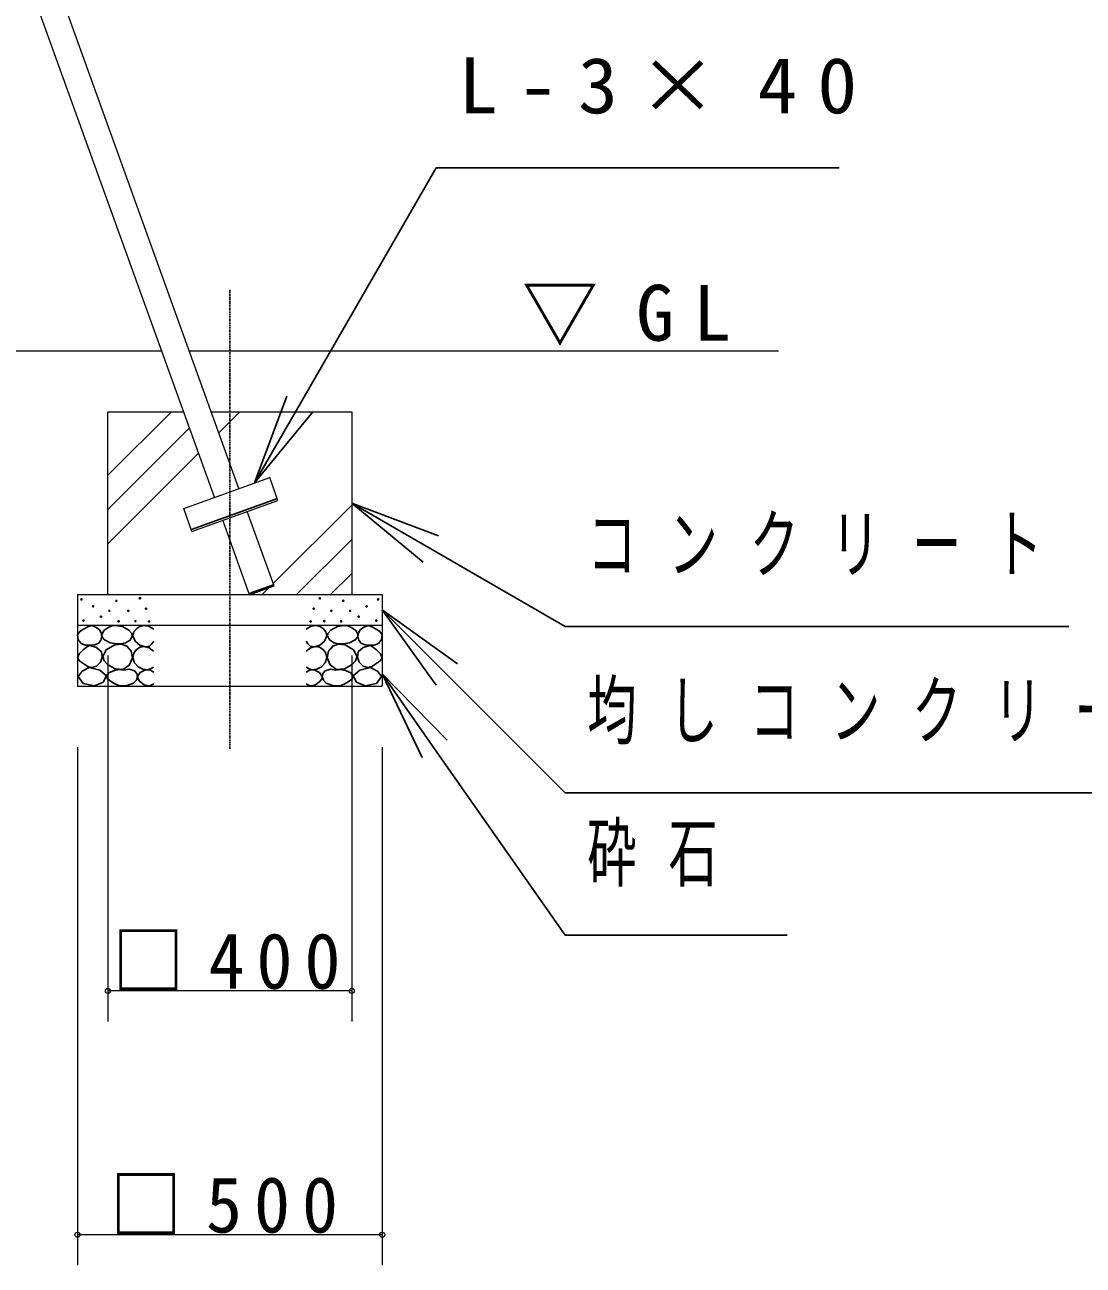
# Model space of a CAD drawing. Units: millimetres at full size; details may follow other scales. Extents: x -19540 to 0, y -3096 to 13350.
# Drawn here: x -4197 to -2461, y 1940 to 3974 of the extents above; entities that cross this region are included whole.
import ezdxf

# ---------------------------------------------------------------- set-up
doc = ezdxf.new("R2010")
doc.units = ezdxf.units.MM
doc.linetypes.add('USER2', pattern=[6, 3, -1, 1, -1])
doc.layers.add('線', color=7, linetype='Continuous', lineweight=13)
doc.layers.add('補助', color=2, linetype='Continuous', lineweight=25)
doc.styles.add('ＭＳ ゴシック', font='')
doc.styles.get('ＭＳ ゴシック').set_extended_font_data('MS Gothic')

# ---------------------------------------------------------------- blocks, each defined once
blk = doc.blocks.new('dimension_origin')
at = {"color": 0, "linetype": 'Continuous', "lineweight": -2}
blk.add_circle((0, 0), 1.25, dxfattribs=at)

msp = doc.modelspace()

# ---------------------------------------------------------------- linework, layer by layer
at = {"layer": '線'}
for p, q in [((-3846.027, 3213.79), (-4478.595, 4968.93)), ((-3886.197, 3199.312), (-4518.766, 4954.453)), ((-4560.73, 3439.617), (-3972.805, 3439.617)), ((-3927.417, 3439.617), (-2960.98, 3439.617)), ((-4060.98, 3339.617), (-3936.765, 3339.617)), ((-4060.98, 3039.617), (-4060.98, 3339.617)), ((-3891.376, 3339.617), (-3660.98, 3339.617)), ((-3660.98, 3339.617), (-3660.98, 3039.617)), ((-3936.669, 3181.122), (-3795.555, 3231.981)), ((-3781.992, 3194.35), (-3795.555, 3231.981)), ((-3923.107, 3143.491), (-3936.669, 3181.122)), ((-3923.107, 3143.491), (-3781.992, 3194.35)), ((-3788.447, 3054.027), (-3832.464, 3176.159)), ((-3828.617, 3039.55), (-3872.635, 3161.682)), ((-3828.617, 3039.55), (-3788.447, 3054.027)), ((-4110.98, 3039.617), (-3610.98, 3039.617)), ((-4110.98, 3039.617), (-4110.98, 2889.617)), ((-3610.98, 3039.617), (-3610.98, 2889.617)), ((-4110.98, 2989.617), (-3610.98, 2989.617)), ((-4110.98, 2889.617), (-3610.98, 2889.617))]:
    msp.add_line(p, q, dxfattribs=at)
at = {"layer": '線', "color": 20, "linetype": 'USER2', "lineweight": 25}
msp.add_line((-3860.98, 3539.617), (-3860.98, 2786.569), dxfattribs=at)
at = {"layer": '線', "color": 2, "lineweight": 25}
for p, q in [((-3924.124, 3146.313), (-3783.009, 3197.172)), ((-3829.295, 3041.431), (-3789.125, 3055.909))]:
    msp.add_line(p, q, dxfattribs=at)
at = {"layer": '補助'}
for p, q in [((-3745.791, 3352.789), (-3522.455, 3739.617)), ((-3522.455, 3739.617), (-3472.455, 3739.617)), ((-3472.455, 3739.617), (-2861.482, 3739.617)), ((-3767.441, 3365.289), (-3820.791, 3222.885)), ((-3820.791, 3222.885), (-3745.791, 3352.789)), ((-3724.14, 3340.289), (-3820.791, 3222.885)), ((-3543.576, 3092.967), (-3660.98, 3189.617)), ((-3518.576, 3136.268), (-3660.98, 3189.617)), ((-3660.98, 3189.617), (-3531.076, 3114.617)), ((-3531.076, 3114.617), (-3310.98, 2987.545)), ((-3522.592, 2890.874), (-3610.98, 3014.617)), ((-3487.237, 2926.229), (-3610.98, 3014.617)), ((-3610.98, 3014.617), (-3504.914, 2908.551)), ((-3310.98, 2987.545), (-3260.98, 2987.545)), ((-3260.98, 2987.545), (-2484.391, 2987.545)), ((-3545.423, 2772.405), (-3610.98, 2909.617)), ((-3504.465, 2801.084), (-3610.98, 2909.617)), ((-3610.98, 2909.617), (-3524.944, 2786.745)), ((-3504.914, 2908.551), (-3310.98, 2714.617)), ((-3524.944, 2786.745), (-3310.98, 2481.173)), ((-3310.98, 2714.617), (-3260.98, 2714.617)), ((-3260.98, 2714.617), (-2198.075, 2714.617)), ((-3310.98, 2481.173), (-3260.98, 2481.173)), ((-3260.98, 2481.173), (-2946.605, 2481.173))]:
    msp.add_line(p, q, dxfattribs=at)
at = {"layer": '補助', "lineweight": 13}
for p, q in [((-4060.98, 3235.478), (-3956.841, 3339.617)), ((-3860.98, 3323.225), (-3844.588, 3339.617)), ((-3878.98, 3305.225), (-3860.98, 3323.225)), ((-4060.98, 3179.351), (-3927.214, 3313.118)), ((-4060.98, 3123.225), (-3912.344, 3271.861)), ((-3789.764, 3057.682), (-3660.98, 3186.465)), ((-3751.701, 3039.617), (-3660.98, 3130.338)), ((-3695.575, 3039.617), (-3660.98, 3074.212)), ((-3807.828, 3039.617), (-3796.219, 3051.226)), ((-4060.98, 2939.617), (-4060.98, 2339.617)), ((-3660.98, 2939.617), (-3660.98, 2339.617)), ((-4110.98, 2789.617), (-4110.98, 1939.617)), ((-3610.98, 2789.617), (-3610.98, 1939.617)), ((-3660.98, 2389.617), (-4060.98, 2389.617)), ((-3610.98, 1989.617), (-4110.98, 1989.617))]:
    msp.add_line(p, q, dxfattribs=at)
at = {"layer": '補助'}
for points in [[(-4088.531, 2989.02), (-4094.994, 2986.479), (-4101.205, 2982.999), (-4107.064, 2978.962), (-4110.711, 2973.494), (-4109.699, 2965.912), (-4104.691, 2959.553), (-4097.825, 2956.963), (-4090.116, 2956.701), (-4082.504, 2957.305), (-4076.174, 2959.869), (-4072.422, 2965.155), (-4071.105, 2971.593), (-4071.953, 2976.799), (-4074.907, 2981.732), (-4081.067, 2986.559)], [(-4049.108, 2989.11), (-4054.012, 2988.493), (-4059.649, 2986.407), (-4067.62, 2980.62), (-4071.272, 2973.704), (-4070.397, 2969.741), (-4066.677, 2965.324), (-4057.186, 2960.552), (-4047.216, 2959.108), (-4039.865, 2958.935), (-4032.349, 2960.459), (-4024.75, 2965.074), (-4020.997, 2971.271), (-4021.966, 2975.924), (-4026.673, 2981.272), (-4037.341, 2987.478)], [(-3672.853, 2989.11), (-3667.949, 2988.493), (-3662.311, 2986.407), (-3654.34, 2980.62), (-3650.688, 2973.704), (-3651.563, 2969.741), (-3655.284, 2965.324), (-3664.775, 2960.552), (-3674.745, 2959.108), (-3682.095, 2958.935), (-3689.611, 2960.459), (-3697.21, 2965.074), (-3700.964, 2971.271), (-3699.994, 2975.924), (-3695.287, 2981.272), (-3684.619, 2987.478)], [(-3633.429, 2989.02), (-3626.967, 2986.479), (-3620.755, 2982.999), (-3614.897, 2978.962), (-3611.249, 2973.494), (-3612.261, 2965.912), (-3617.269, 2959.553), (-3624.135, 2956.963), (-3631.844, 2956.701), (-3639.457, 2957.305), (-3645.786, 2959.869), (-3649.539, 2965.155), (-3650.856, 2971.593), (-3650.007, 2976.799), (-3647.053, 2981.732), (-3640.894, 2986.559)], [(-4091.066, 2956.067), (-4096.395, 2953.275), (-4101.839, 2949.097), (-4108.288, 2942.277), (-4110.711, 2935.472), (-4107.083, 2930.645), (-4100.572, 2926.283), (-4093.934, 2921.996), (-4087.264, 2919.946), (-4079.62, 2922.393), (-4073.323, 2928.818), (-4070.217, 2937.096), (-4071.739, 2945.611), (-4079.897, 2952.862)], [(-4061.811, 2924.78), (-4049.222, 2917.924), (-4035.863, 2916.942), (-4025.579, 2924.396), (-4020.727, 2936.133), (-4023.007, 2946.91), (-4029.916, 2955.053), (-4038.741, 2958.487), (-4049.918, 2957.215), (-4063.672, 2949.161), (-4069.65, 2938.295), (-4067.014, 2931.101)], [(-3660.149, 2924.78), (-3672.738, 2917.924), (-3686.097, 2916.942), (-3696.381, 2924.396), (-3701.233, 2936.133), (-3698.953, 2946.91), (-3692.044, 2955.053), (-3683.219, 2958.487), (-3672.042, 2957.215), (-3658.288, 2949.161), (-3652.311, 2938.295), (-3654.946, 2931.101)], [(-3630.894, 2956.067), (-3625.565, 2953.275), (-3620.121, 2949.097), (-3613.672, 2942.277), (-3611.249, 2935.472), (-3614.877, 2930.645), (-3621.389, 2926.283), (-3628.026, 2921.996), (-3634.696, 2919.946), (-3642.341, 2922.393), (-3648.638, 2928.818), (-3651.744, 2937.096), (-3650.222, 2945.611), (-3642.064, 2952.862)], [(-4091.885, 2920.134), (-4103.205, 2914.115), (-4110.016, 2905.3), (-4101.53, 2894.031), (-4083.094, 2889.916), (-4068.741, 2896.027), (-4063.315, 2906.399), (-4074.097, 2915.508)], [(-4034.782, 2915.99), (-4042.317, 2916.617), (-4050.459, 2915.179), (-4059.387, 2911.122), (-4063.704, 2905.719), (-4061.017, 2901.037), (-4055.054, 2896.529), (-4048.575, 2892.686), (-4041.269, 2890.312), (-4029.42, 2890.546), (-4019.105, 2894.637), (-4014.401, 2899.444), (-4012.347, 2905.178), (-4013.407, 2910.327), (-4017.483, 2914.909), (-4025.881, 2917.449)], [(-3687.178, 2915.99), (-3679.644, 2916.617), (-3671.501, 2915.179), (-3662.574, 2911.122), (-3658.257, 2905.719), (-3660.944, 2901.037), (-3666.906, 2896.529), (-3673.385, 2892.686), (-3680.691, 2890.312), (-3692.54, 2890.546), (-3702.856, 2894.637), (-3707.559, 2899.444), (-3709.613, 2905.178), (-3708.553, 2910.327), (-3704.477, 2914.909), (-3696.079, 2917.449)], [(-3630.075, 2920.134), (-3618.755, 2914.115), (-3611.945, 2905.3), (-3620.431, 2894.031), (-3638.866, 2889.916), (-3653.22, 2896.027), (-3658.645, 2906.399), (-3647.863, 2915.508)]]:
    msp.add_lwpolyline(points, close=True, dxfattribs=at)
for points in [[(-3985.98, 2982.916), (-3994.407, 2987.772), (-4003.09, 2989.253), (-4008.71, 2987.565), (-4013.863, 2983.867), (-4018.335, 2978.558), (-4020.2, 2971.827), (-4016.532, 2963.056), (-4008.477, 2956.618), (-4000.178, 2954.239), (-3992.951, 2955.35), (-3988.901, 2958.726), (-3985.98, 2963.272)], [(-3735.98, 2982.916), (-3727.553, 2987.772), (-3718.87, 2989.253), (-3713.251, 2987.565), (-3708.097, 2983.867), (-3703.625, 2978.558), (-3701.76, 2971.827), (-3705.428, 2963.056), (-3713.484, 2956.618), (-3721.783, 2954.239), (-3729.009, 2955.35), (-3733.06, 2958.726), (-3735.98, 2963.272)], [(-3986.297, 2946.796), (-3993.437, 2952.258), (-4001.506, 2954.717), (-4008.211, 2953.492), (-4014.18, 2949.647), (-4018.572, 2943.866), (-4020.2, 2936.656), (-4017.536, 2928.048), (-4011.328, 2921.131), (-4003.689, 2917.259), (-3996.119, 2916.378), (-3990.966, 2917.817), (-3986.297, 2920.497)], [(-3735.663, 2946.796), (-3728.523, 2952.258), (-3720.455, 2954.717), (-3713.749, 2953.492), (-3707.781, 2949.647), (-3703.388, 2943.866), (-3701.76, 2936.656), (-3704.424, 2928.048), (-3710.632, 2921.131), (-3718.271, 2917.259), (-3725.841, 2916.378), (-3730.995, 2917.817), (-3735.663, 2920.497)], [(-3985.98, 2912.259), (-3991.998, 2915.578), (-3999.288, 2916.378), (-4008.004, 2912.044), (-4012.278, 2905.288), (-4011.666, 2901.618), (-4008.793, 2897.367), (-4001.631, 2891.895), (-3994.218, 2890.08), (-3989.922, 2891.131), (-3985.98, 2893.248)], [(-3735.98, 2912.259), (-3729.962, 2915.578), (-3722.673, 2916.378), (-3713.956, 2912.044), (-3709.682, 2905.288), (-3710.294, 2901.618), (-3713.167, 2897.367), (-3720.33, 2891.895), (-3727.742, 2890.08), (-3732.039, 2891.131), (-3735.98, 2893.248)]]:
    msp.add_lwpolyline(points, dxfattribs=at)
for centre in [(-4104.374, 3031.794), (-4008.563, 3033.709), (-3713.397, 3033.709), (-3617.587, 3031.794), (-4085.363, 3020.388), (-4058.431, 3013.1), (-4047.025, 3029.576), (-4027.484, 3013.166), (-3998.563, 3016.68), (-3723.398, 3016.68), (-3694.476, 3013.166), (-3674.936, 3029.576), (-3663.53, 3013.1), (-3636.597, 3020.388), (-4101.205, 2996.941), (-4072.372, 3003.595), (-4043.539, 2995.99), (-4015.861, 2996.138), (-3993.697, 2995.597), (-3728.264, 2995.597), (-3706.099, 2996.138), (-3678.422, 2995.99), (-3649.588, 3003.595), (-3620.755, 2996.941)]:
    msp.add_circle(centre, 1, dxfattribs=at)

# ---------------------------------------------------------------- block references
at = {"layer": '補助', "lineweight": 13, "xscale": 3.33, "yscale": 3.33}
for p in [(-4060.98, 2389.617), (-4110.98, 1989.617)]:
    msp.add_blockref('dimension_origin', p, dxfattribs=at)
at = {"layer": '補助', "lineweight": 13, "xscale": 3.33, "yscale": 3.33, "rotation": 180}
for p in [(-3660.98, 2389.617), (-3610.98, 1989.617)]:
    msp.add_blockref('dimension_origin', p, dxfattribs=at)

# ---------------------------------------------------------------- texts
at = {"layer": '補助', "char_height": 91.64, "style": 'ＭＳ ゴシック'}
for s, insert, attachment_point in [('\\T1.5;\\W1.05;L-3×40', (-3486.205, 3920.867), 1), ('\\T1.5;▽GL', (-3381.814, 3447.951), 7), ('\\T1.64;\\W0.65;コンクリート', (-3274.73, 3168.795), 1), ('\\T1.64;\\W0.65;均しコンクリート', (-3274.73, 2895.867), 1), ('\\T1.64;\\W0.65;砕石', (-3274.73, 2662.423), 1), ('\\T1.33;\\W0.95;□400', (-3856.98, 2390.617), 8), ('\\T1.33;\\W0.95;□500', (-3860.98, 1990.617), 8)]:
    msp.add_mtext(s, dxfattribs=dict(at, insert=insert, attachment_point=attachment_point))

doc.saveas('drawing.dxf')
